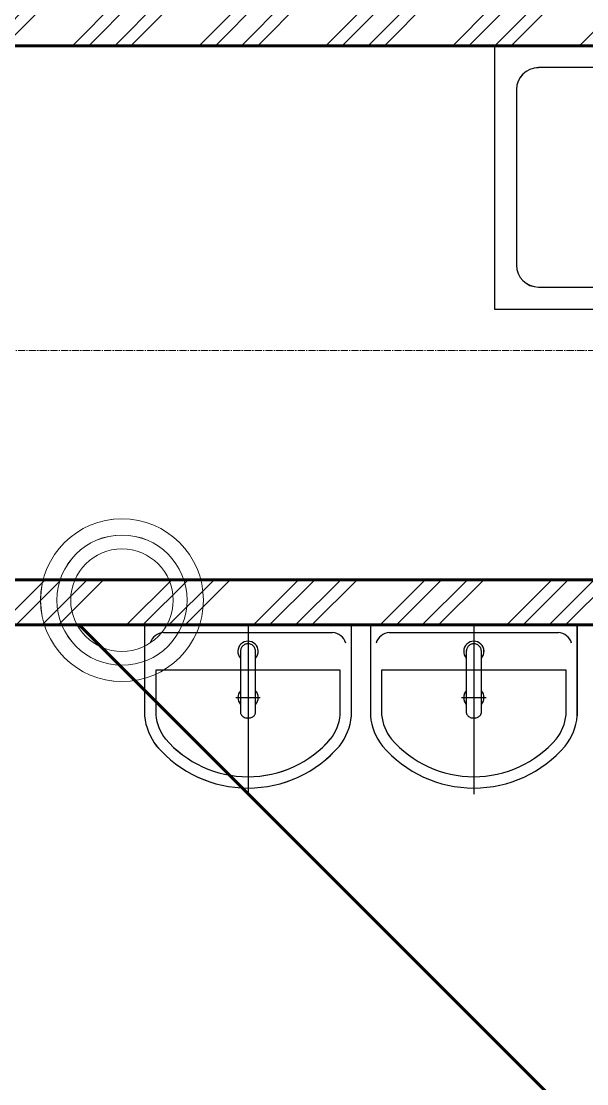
# Model space of a CAD drawing. Header units: millimetres. Extents: x 470010 to 1231400, y -134005 to 421770.
# Drawn here: x 687016 to 688519, y -40961 to -38136 of the extents above; entities that cross this region are included whole.
import ezdxf
from ezdxf.enums import TextEntityAlignment as Align

# ---------------------------------------------------------------- set-up
doc = ezdxf.new("R2010")
doc.units = ezdxf.units.MM
doc.linetypes.add('CENTER2', pattern=[28.575, 19.05, -3.175, 3.175, -3.175])
doc.layers.get('Defpoints').update_dxf_attribs({"color": 140})
for name, color, linetype, lineweight in [('0) шп потолок', 3, 'Continuous', 60), ('АР_Стены кирпич', 32, 'Continuous', 20), ('АР_Штриховка', 8, 'Continuous', 0)]:
    doc.layers.add(name, color=color, linetype=linetype, lineweight=lineweight)
doc.layers.add('АР_Делит', color=120, linetype='Continuous', lineweight=0, plot=False)
doc.layers.add('РД_Оси_100', color=7, linetype='Continuous', lineweight=0, true_color=0x525252)
doc.styles.add('style1', font='ARIALN.TTF')

# ---------------------------------------------------------------- blocks, each defined once
blk = doc.blocks.new('СОШ_2200_АР_ОСИ_М100_28.05.24')
at = {"layer": 'РД_Оси_100', "color": 251, "linetype": 'CENTER2', "true_color": 0x636466}
blk.add_line((29555, 54600), (-5954.958, 54600), dxfattribs=at)
blk = doc.blocks.new('A$C9108343f')
at = {"layer": 'АР_Штриховка', "linetype": 'Continuous', "lineweight": 0, "true_color": 0x000000}
h = blk.add_hatch(dxfattribs=at)
h.set_pattern_fill('ANSI32', color=18, scale=25, angle=360, style=0)
h.set_pattern_definition([(45, (-63444.08, -115658.25), (-168.3798, 168.3798), []), (45, (-63331.83, -115658.25), (-168.3798, 168.3798), [])])
h.paths.add_polyline_path([(27155, 62165), (27155, 62285), (25394.9, 62285), (25354.9, 62255), (25394.9, 62165)], flags=0)
h.paths.add_polyline_path([(25394.9, 62165), (25354.9, 62255), (25274.9, 62285), (24325, 62285), (24285, 62255), (24325, 62165)], flags=0)
h.paths.add_polyline_path([(24325, 62165), (24285, 62255), (24205, 62285), (23375, 62285), (23335, 62195), (23375, 62165)], flags=0)
h.paths.add_polyline_path([(23255, 62165), (23335, 62195), (23375, 62285), (22645, 62285), (22565, 62255), (22525, 62165)], flags=0)
h.paths.add_polyline_path([(22525, 62165), (22565, 62255), (22525, 62285), (21925, 62285), (21845, 62255), (21805, 62165)], flags=0)
h.paths.add_polyline_path([(21805, 62165), (21845, 62255), (21805, 62285), (19555, 62285), (19555, 62165)], flags=0)
h = blk.add_hatch(dxfattribs=at)
h.set_pattern_fill('ANSI32', color=18, scale=25, style=0)
h.set_pattern_definition([(45, (-63444.08, -115658.25), (-168.3798, 168.3798), []), (45, (-63331.83, -115658.25), (-168.3798, 168.3798), [])])
h.paths.add_polyline_path([(19555, 60745), (19555, 60625), (23375, 60625), (23335, 60715), (23255, 60745)], flags=0)
h.paths.add_polyline_path([(23375, 60745), (23335, 60715), (23375, 60625), (23577.2, 60625), (23577.2, 60745)], flags=0)
at = {"color": 18, "true_color": 0x000000}
for p, q in [((23255, 62165), (22555, 62165)), ((22555, 62165), (22555, 61465)), ((23255, 62165), (22555, 62165)), ((22555, 62165), (22555, 61465)), ((23138.3, 62106.7), (22671.6, 62106.7)), ((23138.3, 62106.7), (22671.6, 62106.7)), ((22613.3, 62048.3), (22613.3, 61581.7)), ((22613.3, 62048.3), (22613.3, 61581.7)), ((22671.6, 61523.3), (23138.3, 61523.3)), ((22671.6, 61523.3), (23138.3, 61523.3)), ((22555, 61465), (23255, 61465)), ((22555, 61465), (23255, 61465)), ((21625, 60625), (22175, 60625)), ((22175, 60625), (21625, 60625)), ((21625, 60625), (21625, 60383.2)), ((21625, 60625), (22175, 60625)), ((22175, 60625), (21625, 60625)), ((21625, 60625), (21625, 60383.2)), ((22175, 60383.2), (22175, 60625)), ((22175, 60383.2), (22175, 60625)), ((22225, 60625), (22775, 60625)), ((22775, 60625), (22225, 60625)), ((22225, 60625), (22225, 60383.2)), ((22225, 60625), (22775, 60625)), ((22775, 60625), (22225, 60625)), ((22225, 60625), (22225, 60383.2)), ((22775, 60383.2), (22775, 60625)), ((22775, 60383.2), (22775, 60625)), ((21675.3, 60605), (22124.6, 60605)), ((21675.3, 60605), (22124.6, 60605)), ((22275.3, 60605), (22724.6, 60605)), ((22275.3, 60605), (22724.6, 60605)), ((22145, 60505), (21655, 60505)), ((21655, 60505), (21655, 60384.8)), ((22145, 60505), (21655, 60505)), ((21655, 60505), (21655, 60384.8)), ((22145, 60384.8), (22145, 60505)), ((22145, 60384.8), (22145, 60505)), ((22745, 60505), (22255, 60505)), ((22255, 60505), (22255, 60384.8)), ((22745, 60505), (22255, 60505)), ((22255, 60505), (22255, 60384.8)), ((22745, 60384.8), (22745, 60505)), ((22745, 60384.8), (22745, 60505))]:
    blk.add_line(p, q, dxfattribs=at)
for centre, radius, start, end in [((22671.6, 62048.3), 58.3, 90, 180), ((22671.6, 62048.3), 58.3, 90, 180), ((22671.6, 61581.7), 58.3, 180, 270), ((22671.6, 61581.7), 58.3, 180, 270), ((21678.3, 60565.4), 39.7, 94.3521, 163.119), ((21678.3, 60565.4), 39.7, 94.3521, 163.119), ((22121.6, 60565.4), 39.7, 16.881, 85.6479), ((22121.6, 60565.4), 39.7, 16.881, 85.6479), ((22278.3, 60565.4), 39.7, 94.3521, 163.119), ((22278.3, 60565.4), 39.7, 94.3521, 163.119), ((22721.6, 60565.4), 39.7, 16.881, 85.6479), ((22721.6, 60565.4), 39.7, 16.881, 85.6479), ((21900, 60555), 27, 317.7946, 222.2054), ((21900, 60555), 27, 317.7946, 222.2054), ((22500, 60555), 27, 317.7946, 222.2054), ((22500, 60555), 27, 317.7946, 222.2054), ((21900, 60432), 27, 137.7946, 222.2054), ((21900, 60432), 27, 137.7946, 222.2054), ((21900, 60432), 27, 317.7946, 42.2054), ((21900, 60432), 27, 317.7946, 42.2054), ((22500, 60432), 27, 137.7946, 222.2054), ((22500, 60432), 27, 137.7946, 222.2054), ((22500, 60432), 27, 317.7946, 42.2054), ((22500, 60432), 27, 317.7946, 42.2054), ((21777.9, 60398.3), 153.6, 185.6219, 218.2668), ((21777.9, 60398.3), 153.6, 185.6219, 218.2668), ((21777.9, 60398.3), 123.6, 185.6219, 218.2668), ((21777.9, 60398.3), 123.6, 185.6219, 218.2668), ((22022.1, 60398.3), 123.6, 321.7332, 354.3781), ((22022.1, 60398.3), 123.6, 321.7332, 354.3781), ((22022.1, 60398.3), 153.6, 321.7332, 354.3781), ((22022.1, 60398.3), 153.6, 321.7332, 354.3781), ((22377.9, 60398.3), 153.6, 185.6219, 218.2668), ((22377.9, 60398.3), 153.6, 185.6219, 218.2668), ((22377.9, 60398.3), 123.6, 185.6219, 218.2668), ((22377.9, 60398.3), 123.6, 185.6219, 218.2668), ((22622.1, 60398.3), 123.6, 321.7332, 354.3781), ((22622.1, 60398.3), 123.6, 321.7332, 354.3781), ((22622.1, 60398.3), 153.6, 321.7332, 354.3781), ((22622.1, 60398.3), 153.6, 321.7332, 354.3781), ((21900, 60511.2), 289.7, 220.7241, 319.2759), ((21900, 60511.2), 289.7, 220.7241, 319.2759), ((22500, 60511.2), 289.7, 220.7241, 319.2759), ((22500, 60511.2), 289.7, 220.7241, 319.2759), ((21900, 60511.2), 319.7, 220.5997, 319.4003), ((21900, 60511.2), 319.7, 220.5997, 319.4003), ((22500, 60511.2), 319.7, 220.5997, 319.4003), ((22500, 60511.2), 319.7, 220.5997, 319.4003)]:
    blk.add_arc(centre, radius, start, end, dxfattribs=at)
for points in [[(21920, 60392.7), (21920, 60391.9), (21919.9, 60391.1), (21919.5, 60389.4), (21919.2, 60388.6), (21918.5, 60387), (21918.1, 60386.2), (21916.7, 60384.3), (21915.7, 60383.3), (21913.4, 60381.4), (21912.1, 60380.6), (21909.4, 60379.4), (21908, 60378.9), (21905.1, 60378.1), (21903.7, 60377.9), (21901.5, 60377.7), (21900.8, 60377.7), (21899.4, 60377.7), (21898.6, 60377.7), (21897.2, 60377.8), (21896.5, 60377.9), (21894, 60378.3), (21892.3, 60378.7), (21888.9, 60380), (21887.3, 60380.9), (21884.7, 60382.8), (21883.6, 60383.8), (21881.9, 60386.1), (21881.2, 60387.3), (21880.3, 60389.6), (21880.1, 60390.6), (21880, 60391.8), (21880, 60392), (21880, 60392.2), (21880, 60392.3), (21880, 60392.4), (21880, 60392.5), (21880, 60392.7), (21880, 60392.7), (21880, 60392.7), (21880, 60392.7), (21880, 60392.8), (21880, 60392.8), (21880, 60392.8), (21880, 60392.9), (21880, 60393), (21880, 60393.1), (21880, 60393.4), (21880, 60393.5), (21880, 60394.1), (21880, 60394.4), (21880, 60395.5), (21880, 60396.2), (21880, 60398.3), (21880, 60399.8), (21880, 60404.2), (21880, 60407.1), (21880, 60416.3), (21880, 60422.6), (21880, 60442.3), (21880, 60456.5), (21880, 60474.8), (21880, 60478), (21880, 60487.7), (21880, 60494.3), (21880, 60514.8), (21880, 60529.2), (21880, 60547.2), (21880, 60550.3), (21880, 60553.5), (21880, 60553.7), (21880, 60554.1), (21880, 60554.2), (21880, 60554.5), (21880, 60554.6), (21880, 60554.7), (21880, 60554.8), (21880, 60554.9), (21880, 60554.9), (21880, 60555), (21880, 60555), (21880, 60555), (21880, 60555), (21880, 60555), (21880, 60555), (21880, 60555.1), (21880, 60555.1), (21880, 60555.1), (21880, 60555.2), (21880, 60555.3), (21880, 60555.3), (21880, 60555.5), (21880, 60555.7), (21880, 60556.1), (21880, 60556.4), (21880.1, 60557.2), (21880.1, 60557.8), (21880.4, 60559.5), (21880.7, 60560.7), (21881.6, 60562.9), (21882.1, 60564.1), (21883.4, 60566.2), (21884.1, 60567.3), (21885.8, 60569.2), (21886.8, 60570.1), (21888.8, 60571.6), (21889.9, 60572.3), (21892.1, 60573.4), (21893.2, 60573.9), (21895.5, 60574.5), (21896.7, 60574.8), (21898.4, 60574.9), (21899, 60575), (21900, 60575), (21900.4, 60575), (21901.1, 60575), (21901.5, 60574.9), (21902.6, 60574.8), (21903.4, 60574.7), (21905.7, 60574.2), (21907.1, 60573.7), (21910, 60572.4), (21911.4, 60571.5), (21913.9, 60569.4), (21915, 60568.2), (21917, 60565.6), (21917.8, 60564.2), (21919, 60561.3), (21919.4, 60559.8), (21919.7, 60558.1), (21919.7, 60557.9), (21919.8, 60557.2), (21919.9, 60556.7), (21919.9, 60556.1), (21919.9, 60556), (21919.9, 60555.7), (21920, 60555.5), (21920, 60555.2), (21920, 60555.1), (21920, 60555), (21920, 60555), (21920, 60555), (21920, 60555), (21920, 60554.9), (21920, 60554.9), (21920, 60554.9), (21920, 60554.8), (21920, 60554.7), (21920, 60554.6), (21920, 60554.3), (21920, 60554.2), (21920, 60553.7), (21920, 60553.3), (21920, 60552.3), (21920, 60551.6), (21920, 60549.6), (21920, 60548.3), (21920, 60544.3), (21920, 60541.6), (21920, 60533.7), (21920, 60528.6), (21920, 60513.3), (21920, 60503.5), (21920, 60475.1), (21920, 60457.5), (21920, 60423.4), (21920, 60407.2), (21920, 60392.7)], [(21920, 60392.7), (21920, 60391.9), (21919.9, 60391.1), (21919.5, 60389.4), (21919.2, 60388.6), (21918.5, 60387), (21918.1, 60386.2), (21916.7, 60384.3), (21915.7, 60383.3), (21913.4, 60381.4), (21912.1, 60380.6), (21909.4, 60379.4), (21908, 60378.9), (21905.1, 60378.1), (21903.7, 60377.9), (21901.5, 60377.7), (21900.8, 60377.7), (21899.4, 60377.7), (21898.6, 60377.7), (21897.2, 60377.8), (21896.5, 60377.9), (21894, 60378.3), (21892.3, 60378.7), (21888.9, 60380), (21887.3, 60380.9), (21884.7, 60382.8), (21883.6, 60383.8), (21881.9, 60386.1), (21881.2, 60387.3), (21880.3, 60389.6), (21880.1, 60390.6), (21880, 60391.8), (21880, 60392), (21880, 60392.2), (21880, 60392.3), (21880, 60392.4), (21880, 60392.5), (21880, 60392.7), (21880, 60392.7), (21880, 60392.7), (21880, 60392.7), (21880, 60392.8), (21880, 60392.8), (21880, 60392.8), (21880, 60392.9), (21880, 60393), (21880, 60393.1), (21880, 60393.4), (21880, 60393.5), (21880, 60394.1), (21880, 60394.4), (21880, 60395.5), (21880, 60396.2), (21880, 60398.3), (21880, 60399.8), (21880, 60404.2), (21880, 60407.1), (21880, 60416.3), (21880, 60422.6), (21880, 60442.3), (21880, 60456.5), (21880, 60474.8), (21880, 60478), (21880, 60487.7), (21880, 60494.3), (21880, 60514.8), (21880, 60529.2), (21880, 60547.2), (21880, 60550.3), (21880, 60553.5), (21880, 60553.7), (21880, 60554.1), (21880, 60554.2), (21880, 60554.5), (21880, 60554.6), (21880, 60554.7), (21880, 60554.8), (21880, 60554.9), (21880, 60554.9), (21880, 60555), (21880, 60555), (21880, 60555), (21880, 60555), (21880, 60555), (21880, 60555), (21880, 60555.1), (21880, 60555.1), (21880, 60555.1), (21880, 60555.2), (21880, 60555.3), (21880, 60555.3), (21880, 60555.5), (21880, 60555.7), (21880, 60556.1), (21880, 60556.4), (21880.1, 60557.2), (21880.1, 60557.8), (21880.4, 60559.5), (21880.7, 60560.7), (21881.6, 60562.9), (21882.1, 60564.1), (21883.4, 60566.2), (21884.1, 60567.3), (21885.8, 60569.2), (21886.8, 60570.1), (21888.8, 60571.6), (21889.9, 60572.3), (21892.1, 60573.4), (21893.2, 60573.9), (21895.5, 60574.5), (21896.7, 60574.8), (21898.4, 60574.9), (21899, 60575), (21900, 60575), (21900.4, 60575), (21901.1, 60575), (21901.5, 60574.9), (21902.6, 60574.8), (21903.4, 60574.7), (21905.7, 60574.2), (21907.1, 60573.7), (21910, 60572.4), (21911.4, 60571.5), (21913.9, 60569.4), (21915, 60568.2), (21917, 60565.6), (21917.8, 60564.2), (21919, 60561.3), (21919.4, 60559.8), (21919.7, 60558.1), (21919.7, 60557.9), (21919.8, 60557.2), (21919.9, 60556.7), (21919.9, 60556.1), (21919.9, 60556), (21919.9, 60555.7), (21920, 60555.5), (21920, 60555.2), (21920, 60555.1), (21920, 60555), (21920, 60555), (21920, 60555), (21920, 60555), (21920, 60554.9), (21920, 60554.9), (21920, 60554.9), (21920, 60554.8), (21920, 60554.7), (21920, 60554.6), (21920, 60554.3), (21920, 60554.2), (21920, 60553.7), (21920, 60553.3), (21920, 60552.3), (21920, 60551.6), (21920, 60549.6), (21920, 60548.3), (21920, 60544.3), (21920, 60541.6), (21920, 60533.7), (21920, 60528.6), (21920, 60513.3), (21920, 60503.5), (21920, 60475.1), (21920, 60457.5), (21920, 60423.4), (21920, 60407.2), (21920, 60392.7)], [(22520, 60392.7), (22520, 60391.9), (22519.9, 60391.1), (22519.5, 60389.4), (22519.2, 60388.6), (22518.5, 60387), (22518.1, 60386.2), (22516.7, 60384.3), (22515.7, 60383.3), (22513.4, 60381.4), (22512.1, 60380.6), (22509.4, 60379.4), (22508, 60378.9), (22505.1, 60378.1), (22503.7, 60377.9), (22501.5, 60377.7), (22500.8, 60377.7), (22499.4, 60377.7), (22498.6, 60377.7), (22497.2, 60377.8), (22496.5, 60377.9), (22494, 60378.3), (22492.3, 60378.7), (22488.9, 60380.1), (22487.3, 60380.9), (22484.7, 60382.8), (22483.6, 60383.8), (22481.9, 60386.1), (22481.2, 60387.3), (22480.3, 60389.6), (22480.1, 60390.6), (22480, 60391.8), (22480, 60392), (22480, 60392.2), (22480, 60392.3), (22480, 60392.4), (22480, 60392.5), (22480, 60392.7), (22480, 60392.7), (22480, 60392.7), (22480, 60392.7), (22480, 60392.8), (22480, 60392.8), (22480, 60392.8), (22480, 60392.9), (22480, 60393), (22480, 60393.1), (22480, 60393.4), (22480, 60393.5), (22480, 60394.1), (22480, 60394.4), (22480, 60395.5), (22480, 60396.2), (22480, 60398.3), (22480, 60399.8), (22480, 60404.2), (22480, 60407.1), (22480, 60416.3), (22480, 60422.6), (22480, 60442.3), (22480, 60456.5), (22480, 60474.8), (22480, 60478), (22480, 60487.7), (22480, 60494.4), (22480, 60514.8), (22480, 60529.2), (22480, 60547.2), (22480, 60550.3), (22480, 60553.5), (22480, 60553.8), (22480, 60554.1), (22480, 60554.2), (22480, 60554.5), (22480, 60554.6), (22480, 60554.7), (22480, 60554.8), (22480, 60554.9), (22480, 60554.9), (22480, 60555), (22480, 60555), (22480, 60555), (22480, 60555), (22480, 60555), (22480, 60555), (22480, 60555.1), (22480, 60555.1), (22480, 60555.1), (22480, 60555.2), (22480, 60555.3), (22480, 60555.3), (22480, 60555.5), (22480, 60555.7), (22480, 60556.1), (22480, 60556.4), (22480.1, 60557.2), (22480.1, 60557.8), (22480.4, 60559.5), (22480.7, 60560.7), (22481.6, 60563), (22482.1, 60564.1), (22483.4, 60566.2), (22484.1, 60567.3), (22485.8, 60569.2), (22486.8, 60570.1), (22488.8, 60571.6), (22489.9, 60572.3), (22492.1, 60573.4), (22493.2, 60573.9), (22495.5, 60574.5), (22496.7, 60574.8), (22498.4, 60575), (22499, 60575), (22500, 60575), (22500.4, 60575), (22501.1, 60575), (22501.5, 60574.9), (22502.6, 60574.8), (22503.4, 60574.7), (22505.7, 60574.2), (22507.1, 60573.7), (22510, 60572.4), (22511.4, 60571.5), (22513.9, 60569.4), (22515, 60568.2), (22517, 60565.6), (22517.8, 60564.2), (22519, 60561.3), (22519.4, 60559.8), (22519.7, 60558.1), (22519.7, 60557.9), (22519.8, 60557.2), (22519.9, 60556.7), (22519.9, 60556.1), (22519.9, 60556), (22519.9, 60555.7), (22520, 60555.5), (22520, 60555.2), (22520, 60555.1), (22520, 60555), (22520, 60555), (22520, 60555), (22520, 60555), (22520, 60554.9), (22520, 60554.9), (22520, 60554.9), (22520, 60554.8), (22520, 60554.7), (22520, 60554.6), (22520, 60554.3), (22520, 60554.2), (22520, 60553.7), (22520, 60553.3), (22520, 60552.3), (22520, 60551.6), (22520, 60549.6), (22520, 60548.3), (22520, 60544.3), (22520, 60541.6), (22520, 60533.7), (22520, 60528.6), (22520, 60513.3), (22520, 60503.5), (22520, 60475.1), (22520, 60457.5), (22520, 60423.4), (22520, 60407.2), (22520, 60392.7)], [(22520, 60392.7), (22520, 60391.9), (22519.9, 60391.1), (22519.5, 60389.4), (22519.2, 60388.6), (22518.5, 60387), (22518.1, 60386.2), (22516.7, 60384.3), (22515.7, 60383.3), (22513.4, 60381.4), (22512.1, 60380.6), (22509.4, 60379.4), (22508, 60378.9), (22505.1, 60378.1), (22503.7, 60377.9), (22501.5, 60377.7), (22500.8, 60377.7), (22499.4, 60377.7), (22498.6, 60377.7), (22497.2, 60377.8), (22496.5, 60377.9), (22494, 60378.3), (22492.3, 60378.7), (22488.9, 60380.1), (22487.3, 60380.9), (22484.7, 60382.8), (22483.6, 60383.8), (22481.9, 60386.1), (22481.2, 60387.3), (22480.3, 60389.6), (22480.1, 60390.6), (22480, 60391.8), (22480, 60392), (22480, 60392.2), (22480, 60392.3), (22480, 60392.4), (22480, 60392.5), (22480, 60392.7), (22480, 60392.7), (22480, 60392.7), (22480, 60392.7), (22480, 60392.8), (22480, 60392.8), (22480, 60392.8), (22480, 60392.9), (22480, 60393), (22480, 60393.1), (22480, 60393.4), (22480, 60393.5), (22480, 60394.1), (22480, 60394.4), (22480, 60395.5), (22480, 60396.2), (22480, 60398.3), (22480, 60399.8), (22480, 60404.2), (22480, 60407.1), (22480, 60416.3), (22480, 60422.6), (22480, 60442.3), (22480, 60456.5), (22480, 60474.8), (22480, 60478), (22480, 60487.7), (22480, 60494.4), (22480, 60514.8), (22480, 60529.2), (22480, 60547.2), (22480, 60550.3), (22480, 60553.5), (22480, 60553.8), (22480, 60554.1), (22480, 60554.2), (22480, 60554.5), (22480, 60554.6), (22480, 60554.7), (22480, 60554.8), (22480, 60554.9), (22480, 60554.9), (22480, 60555), (22480, 60555), (22480, 60555), (22480, 60555), (22480, 60555), (22480, 60555), (22480, 60555.1), (22480, 60555.1), (22480, 60555.1), (22480, 60555.2), (22480, 60555.3), (22480, 60555.3), (22480, 60555.5), (22480, 60555.7), (22480, 60556.1), (22480, 60556.4), (22480.1, 60557.2), (22480.1, 60557.8), (22480.4, 60559.5), (22480.7, 60560.7), (22481.6, 60563), (22482.1, 60564.1), (22483.4, 60566.2), (22484.1, 60567.3), (22485.8, 60569.2), (22486.8, 60570.1), (22488.8, 60571.6), (22489.9, 60572.3), (22492.1, 60573.4), (22493.2, 60573.9), (22495.5, 60574.5), (22496.7, 60574.8), (22498.4, 60575), (22499, 60575), (22500, 60575), (22500.4, 60575), (22501.1, 60575), (22501.5, 60574.9), (22502.6, 60574.8), (22503.4, 60574.7), (22505.7, 60574.2), (22507.1, 60573.7), (22510, 60572.4), (22511.4, 60571.5), (22513.9, 60569.4), (22515, 60568.2), (22517, 60565.6), (22517.8, 60564.2), (22519, 60561.3), (22519.4, 60559.8), (22519.7, 60558.1), (22519.7, 60557.9), (22519.8, 60557.2), (22519.9, 60556.7), (22519.9, 60556.1), (22519.9, 60556), (22519.9, 60555.7), (22520, 60555.5), (22520, 60555.2), (22520, 60555.1), (22520, 60555), (22520, 60555), (22520, 60555), (22520, 60555), (22520, 60554.9), (22520, 60554.9), (22520, 60554.9), (22520, 60554.8), (22520, 60554.7), (22520, 60554.6), (22520, 60554.3), (22520, 60554.2), (22520, 60553.7), (22520, 60553.3), (22520, 60552.3), (22520, 60551.6), (22520, 60549.6), (22520, 60548.3), (22520, 60544.3), (22520, 60541.6), (22520, 60533.7), (22520, 60528.6), (22520, 60513.3), (22520, 60503.5), (22520, 60475.1), (22520, 60457.5), (22520, 60423.4), (22520, 60407.2), (22520, 60392.7)]]:
    blk.add_open_spline(points, degree=3, knots=[0, 0, 0, 0, 0.153365, 0.153365, 0.30673, 0.30673, 0.460095, 0.460095, 0.703256, 0.703256, 0.946417, 0.946417, 1.189578, 1.189578, 1.432739, 1.432739, 1.565545, 1.565545, 1.691125, 1.691125, 1.816705, 1.816705, 2.111192, 2.111192, 2.405679, 2.405679, 2.645118, 2.645118, 2.884557, 2.884557, 3.077844, 3.077844, 3.107789, 3.107789, 3.118001, 3.118001, 3.138423, 3.138423, 3.141442, 3.141442, 3.141976, 3.141976, 3.142511, 3.142511, 3.143579, 3.143579, 3.145716, 3.145716, 3.14999, 3.14999, 3.158538, 3.158538, 3.175635, 3.175635, 3.209827, 3.209827, 3.278213, 3.278213, 3.414983, 3.414983, 3.688524, 3.688524, 3.745517, 3.745517, 3.859502, 3.859502, 4.087472, 4.087472, 4.133346, 4.133346, 4.136438, 4.136438, 4.138418, 4.138418, 4.140015, 4.140015, 4.140937, 4.140937, 4.141313, 4.141313, 4.141684, 4.141684, 4.142394, 4.142394, 4.143815, 4.143815, 4.146658, 4.146658, 4.152342, 4.152342, 4.163711, 4.163711, 4.186448, 4.186448, 4.231923, 4.231923, 4.322872, 4.322872, 4.504772, 4.504772, 4.686671, 4.686671, 4.86857, 4.86857, 5.05047, 5.05047, 5.232369, 5.232369, 5.414268, 5.414268, 5.596168, 5.596168, 5.695139, 5.695139, 5.756437, 5.756437, 5.817734, 5.817734, 5.940329, 5.940329, 6.172478, 6.172478, 6.404627, 6.404627, 6.636776, 6.636776, 6.868925, 6.868925, 7.101074, 7.101074, 7.139346, 7.139346, 7.215891, 7.215891, 7.233819, 7.233819, 7.269676, 7.269676, 7.283061, 7.283061, 7.283218, 7.283218, 7.283375, 7.283375, 7.28369, 7.28369, 7.28432, 7.28432, 7.285579, 7.285579, 7.288098, 7.288098, 7.293136, 7.293136, 7.303211, 7.303211, 7.323361, 7.323361, 7.363661, 7.363661, 7.444261, 7.444261, 7.605462, 7.605462, 7.927863, 7.927863, 8.283185, 8.283185, 8.283185, 8.283185], dxfattribs=at)
at = {"layer": '0) шп потолок'}
for points in [[(19565, 62165), (23255, 62165), (23255, 60745), (19565, 60745)], [(19555, 60625), (23580.2, 60625), (23580.2, 59035.8), (19555, 59035.8)]]:
    blk.add_lwpolyline(points, close=True, dxfattribs=at)
at = {"layer": 'Defpoints', "color": 18, "true_color": 0x000000}
for p, q in [((21900, 60625), (21900, 60175)), ((21900, 60625), (21900, 60175)), ((22500, 60625), (22500, 60175)), ((22500, 60625), (22500, 60175)), ((21867.6, 60432), (21932.4, 60432)), ((21867.6, 60432), (21932.4, 60432)), ((22467.6, 60432), (22532.4, 60432)), ((22467.6, 60432), (22532.4, 60432))]:
    blk.add_line(p, q, dxfattribs=at)
at = {"layer": 'АР_Делит', "color": 18, "true_color": 0x000000}
for radius in [216.3, 173, 136.2]:
    blk.add_circle((21565.1, 60691), radius, dxfattribs=at)
at = {"layer": 'АР_Стены кирпич', "color": 18, "linetype": 'Continuous', "lineweight": 20, "true_color": 0x000000}
for p, q in [((19555, 62165), (21805, 62165)), ((21805, 62165), (22525, 62165)), ((22525, 62165), (23255, 62165)), ((23255, 60745), (19555, 60745)), ((19555, 60625), (23375, 60625))]:
    blk.add_line(p, q, dxfattribs=at)
at = {"layer": 'РД_Оси_100'}
blk.add_blockref('СОШ_2200_АР_ОСИ_М100_28.05.24', (7155, 6755), dxfattribs=at)
at = {"layer": 'Defpoints', "color": 18, "true_color": 0x000000, "style": 'style1'}
for p in [(143949.3, 316089.1), (143975, 281639.5), (143890.4, 273244.7), (143840, 264276.8), (143967.8, 254892.4), (12252, 104178.1), (12382.6, 96023.1)]:
    blk.add_attdef('АР-ПОМЕЩЕНИЕ:НАИМЕНОВАНИЕ', text='', height=100, dxfattribs=at).set_placement(p, align=Align.MIDDLE)
at = {"layer": 'Defpoints', "color": 18, "true_color": 0x000000, "style": 'style1', "flags": 8}
for p in [(143951.3, 279099.1), (143848.3, 269251.1), (143875.3, 260094.2), (144049.7, 250824.7), (163419.3, 238153.4), (155897.5, 237966), (183037.2, 237966), (143342.9, 237876.2)]:
    blk.add_attdef('АР-ПОМЕЩЕНИЕ:НАИМЕНОВАНИЕ', text='', height=100, dxfattribs=at).set_placement(p, align=Align.MIDDLE)

msp = doc.modelspace()

# ---------------------------------------------------------------- hatches: boundary and pattern name
at = {"layer": '0) шп потолок', "true_color": 0xf26722}
h = msp.add_hatch(dxfattribs=at)
h.set_pattern_fill('ANSI31', color=30, scale=333, angle=90)
h.paths.add_polyline_path([(689298.824, -40127.242), (689298.824, -39741.242), (685283.57, -39741.242), (685283.57, -40951.242), (685283.57, -40961.242), (685283.57, -41311.242), (689298.824, -41311.242)])
h.paths.add_polyline_path([(692853.57, -40961.242), (692873.57, -40961.242), (692873.57, -39521.242), (692853.57, -39521.242), (692853.57, -39501.242), (692873.57, -39501.242), (692873.57, -38201.242), (689373.57, -38201.242), (689373.57, -39521.242), (689368.348, -41311.242), (692853.57, -41311.242)])
at = {"layer": 'АР_Штриховка', "linetype": 'Continuous', "lineweight": 0, "true_color": 0x000000}
h = msp.add_hatch(dxfattribs=at)
h.set_pattern_fill('ANSI32', color=18, scale=25, angle=360, style=0)
h.set_pattern_definition([(45, (602274.53, -216024.5), (-168.3798, 168.3798), []), (45, (602386.78, -216024.5), (-168.3798, 168.3798), [])])
h.paths.add_polyline_path([(692873.57, -38201.242), (692873.57, -38081.242), (691113.51, -38081.242), (691073.51, -38111.242), (691113.51, -38201.242)], flags=0)
h.paths.add_polyline_path([(691113.51, -38201.242), (691073.51, -38111.242), (690993.51, -38081.242), (690043.57, -38081.242), (690003.57, -38111.242), (690043.57, -38201.242)], flags=0)
h.paths.add_polyline_path([(690043.57, -38201.242), (690003.57, -38111.242), (689923.57, -38081.242), (689093.57, -38081.242), (689053.57, -38171.242), (689093.57, -38201.242)], flags=0)
h.paths.add_polyline_path([(688973.57, -38201.242), (689053.57, -38171.242), (689093.57, -38081.242), (688363.57, -38081.242), (688283.57, -38111.242), (688243.57, -38201.242)], flags=0)
h.paths.add_polyline_path([(688243.57, -38201.242), (688283.57, -38111.242), (688243.57, -38081.242), (687643.57, -38081.242), (687563.57, -38111.242), (687523.57, -38201.242)], flags=0)
h.paths.add_polyline_path([(687523.57, -38201.242), (687563.57, -38111.242), (687523.57, -38081.242), (685273.57, -38081.242), (685273.57, -38201.242)], flags=0)
h = msp.add_hatch(dxfattribs=at)
h.set_pattern_fill('ANSI32', color=18, scale=25, style=0)
h.set_pattern_definition([(45, (602274.53, -216024.5), (-168.3798, 168.3798), []), (45, (602386.78, -216024.5), (-168.3798, 168.3798), [])])
h.paths.add_polyline_path([(685273.57, -39621.242), (685273.57, -39741.242), (689093.57, -39741.242), (689053.57, -39651.242), (688973.57, -39621.242)], flags=0)
h.paths.add_polyline_path([(689093.57, -39621.242), (689053.57, -39651.242), (689093.57, -39741.242), (689295.817, -39741.242), (689295.817, -39621.242)], flags=0)

# ---------------------------------------------------------------- linework, layer by layer
at = {"color": 18, "true_color": 0x000000}
for p, q in [((688973.569, -38201.243), (688273.569, -38201.243)), ((688273.569, -38201.243), (688273.569, -38901.243)), ((688973.569, -38201.243), (688273.569, -38201.243)), ((688273.569, -38201.243), (688273.569, -38901.243)), ((688856.903, -38259.576), (688390.236, -38259.576)), ((688856.903, -38259.576), (688390.236, -38259.576)), ((688331.903, -38317.91), (688331.903, -38784.576)), ((688331.903, -38317.91), (688331.903, -38784.576)), ((688390.236, -38842.91), (688856.903, -38842.91)), ((688390.236, -38842.91), (688856.903, -38842.91)), ((688273.569, -38901.243), (688973.569, -38901.243)), ((688273.569, -38901.243), (688973.569, -38901.243)), ((687343.569, -39741.247), (687893.569, -39741.247)), ((687893.569, -39741.247), (687343.569, -39741.247)), ((687343.569, -39741.247), (687343.569, -39983)), ((687343.569, -39741.247), (687893.569, -39741.247)), ((687893.569, -39741.247), (687343.569, -39741.247)), ((687343.569, -39741.247), (687343.569, -39983)), ((687893.569, -39983), (687893.569, -39741.247)), ((687893.569, -39983), (687893.569, -39741.247)), ((687943.569, -39741.243), (688493.569, -39741.243)), ((688493.569, -39741.243), (687943.569, -39741.243)), ((687943.569, -39741.243), (687943.569, -39982.996)), ((687943.569, -39741.243), (688493.569, -39741.243)), ((688493.569, -39741.243), (687943.569, -39741.243)), ((687943.569, -39741.243), (687943.569, -39982.996)), ((688493.569, -39982.996), (688493.569, -39741.243)), ((688493.569, -39982.996), (688493.569, -39741.243)), ((687393.896, -39761.247), (687843.243, -39761.247)), ((687393.896, -39761.247), (687843.243, -39761.247)), ((687993.896, -39761.243), (688443.243, -39761.243)), ((687993.896, -39761.243), (688443.243, -39761.243)), ((687863.569, -39861.247), (687373.569, -39861.247)), ((687373.569, -39861.247), (687373.569, -39981.447)), ((687863.569, -39861.247), (687373.569, -39861.247)), ((687373.569, -39861.247), (687373.569, -39981.447)), ((687863.569, -39981.447), (687863.569, -39861.247)), ((687863.569, -39981.447), (687863.569, -39861.247)), ((688463.569, -39861.243), (687973.569, -39861.243)), ((687973.569, -39861.243), (687973.569, -39981.442)), ((688463.569, -39861.243), (687973.569, -39861.243)), ((687973.569, -39861.243), (687973.569, -39981.442)), ((688463.569, -39981.442), (688463.569, -39861.243)), ((688463.569, -39981.442), (688463.569, -39861.243))]:
    msp.add_line(p, q, dxfattribs=at)
for centre, radius, start, end in [((688390.236, -38317.91), 58.333, 90, 180), ((688390.236, -38317.91), 58.333, 90, 180), ((688390.236, -38784.576), 58.333, 180, 270), ((688390.236, -38784.576), 58.333, 180, 270), ((687396.908, -39800.83), 39.697, 94.352116, 163.118961), ((687396.908, -39800.83), 39.697, 94.352116, 163.118961), ((687840.231, -39800.83), 39.697, 16.881039, 85.647884), ((687840.231, -39800.83), 39.697, 16.881039, 85.647884), ((687996.908, -39800.825), 39.697, 94.352116, 163.118961), ((687996.908, -39800.825), 39.697, 94.352116, 163.118961), ((688440.231, -39800.825), 39.697, 16.881039, 85.647884), ((688440.231, -39800.825), 39.697, 16.881039, 85.647884), ((687618.569, -39811.247), 27, 317.794554, 222.205446), ((687618.569, -39811.247), 27, 317.794554, 222.205446), ((688218.569, -39811.243), 27, 317.794554, 222.205446), ((688218.569, -39811.243), 27, 317.794554, 222.205446), ((687618.569, -39934.247), 27, 137.794554, 222.205446), ((687618.569, -39934.247), 27, 137.794554, 222.205446), ((687618.569, -39934.247), 27, 317.794554, 42.205446), ((687618.569, -39934.247), 27, 317.794554, 42.205446), ((688218.569, -39934.243), 27, 137.794554, 222.205446), ((688218.569, -39934.243), 27, 137.794554, 222.205446), ((688218.569, -39934.243), 27, 317.794554, 42.205446), ((688218.569, -39934.243), 27, 317.794554, 42.205446), ((687496.464, -39967.949), 153.634, 185.621869, 218.266847), ((687496.464, -39967.949), 153.634, 185.621869, 218.266847), ((687496.464, -39967.949), 123.634, 185.621869, 218.266847), ((687496.464, -39967.949), 123.634, 185.621869, 218.266847), ((687740.674, -39967.949), 123.634, 321.733153, 354.378131), ((687740.674, -39967.949), 123.634, 321.733153, 354.378131), ((687740.674, -39967.949), 153.634, 321.733153, 354.378131), ((687740.674, -39967.949), 153.634, 321.733153, 354.378131), ((688096.464, -39967.945), 153.634, 185.621869, 218.266847), ((688096.464, -39967.945), 153.634, 185.621869, 218.266847), ((688096.464, -39967.945), 123.634, 185.621869, 218.266847), ((688096.464, -39967.945), 123.634, 185.621869, 218.266847), ((688340.674, -39967.945), 123.634, 321.733153, 354.378131), ((688340.674, -39967.945), 123.634, 321.733153, 354.378131), ((688340.674, -39967.945), 153.634, 321.733153, 354.378131), ((688340.674, -39967.945), 153.634, 321.733153, 354.378131), ((687618.569, -39855.057), 289.685, 220.724125, 319.275875), ((687618.569, -39855.057), 289.685, 220.724125, 319.275875), ((688218.569, -39855.053), 289.685, 220.724125, 319.275875), ((688218.569, -39855.053), 289.685, 220.724125, 319.275875), ((687618.569, -39855.057), 319.685, 220.599722, 319.400278), ((687618.569, -39855.057), 319.685, 220.599722, 319.400278), ((688218.569, -39855.053), 319.685, 220.599722, 319.400278), ((688218.569, -39855.053), 319.685, 220.599722, 319.400278)]:
    msp.add_arc(centre, radius, start, end, dxfattribs=at)
for points in [[(687638.569, -39973.554), (687638.569, -39974.359), (687638.485, -39975.188), (687638.13, -39976.843), (687637.86, -39977.669), (687637.141, -39979.269), (687636.694, -39980.043), (687635.338, -39981.936), (687634.315, -39982.988), (687632.007, -39984.819), (687630.723, -39985.599), (687628.016, -39986.876), (687626.594, -39987.374), (687623.734, -39988.103), (687622.296, -39988.335), (687620.138, -39988.519), (687619.388, -39988.551), (687617.964, -39988.556), (687617.26, -39988.532), (687615.825, -39988.425), (687615.095, -39988.343), (687612.637, -39987.957), (687610.881, -39987.506), (687607.506, -39986.192), (687605.888, -39985.33), (687603.28, -39983.399), (687602.229, -39982.4), (687600.481, -39980.178), (687599.787, -39978.955), (687598.937, -39976.658), (687598.704, -39975.603), (687598.599, -39974.408), (687598.589, -39974.248), (687598.579, -39974.035), (687598.577, -39973.981), (687598.572, -39973.819), (687598.57, -39973.711), (687598.569, -39973.588), (687598.569, -39973.572), (687598.569, -39973.553), (687598.569, -39973.528), (687598.569, -39973.485), (687598.569, -39973.463), (687598.569, -39973.397), (687598.569, -39973.354), (687598.569, -39973.222), (687598.569, -39973.135), (687598.569, -39972.872), (687598.569, -39972.697), (687598.569, -39972.17), (687598.569, -39971.818), (687598.569, -39970.758), (687598.569, -39970.048), (687598.569, -39967.905), (687598.569, -39966.462), (687598.569, -39962.084), (687598.569, -39959.104), (687598.569, -39949.977), (687598.569, -39943.645), (687598.569, -39923.907), (687598.569, -39909.758), (687598.569, -39891.465), (687598.569, -39888.268), (687598.569, -39878.547), (687598.569, -39871.895), (687598.569, -39851.423), (687598.569, -39837.087), (687598.569, -39819.04), (687598.569, -39815.989), (687598.569, -39812.703), (687598.569, -39812.495), (687598.569, -39812.155), (687598.569, -39812.021), (687598.569, -39811.781), (687598.569, -39811.674), (687598.569, -39811.504), (687598.569, -39811.442), (687598.569, -39811.354), (687598.569, -39811.329), (687598.569, -39811.279), (687598.569, -39811.248), (687598.569, -39811.241), (687598.569, -39811.237), (687598.569, -39811.224), (687598.569, -39811.216), (687598.569, -39811.19), (687598.569, -39811.173), (687598.57, -39811.122), (687598.57, -39811.088), (687598.571, -39810.985), (687598.572, -39810.916), (687598.576, -39810.71), (687598.58, -39810.572), (687598.597, -39810.156), (687598.614, -39809.877), (687598.684, -39809.034), (687598.755, -39808.465), (687599.047, -39806.748), (687599.348, -39805.588), (687600.177, -39803.296), (687600.706, -39802.165), (687601.986, -39799.997), (687602.737, -39798.96), (687604.43, -39797.045), (687605.371, -39796.167), (687607.391, -39794.614), (687608.469, -39793.94), (687610.696, -39792.82), (687611.845, -39792.373), (687614.15, -39791.705), (687615.305, -39791.483), (687617.052, -39791.295), (687617.66, -39791.259), (687618.628, -39791.244), (687618.995, -39791.248), (687619.742, -39791.278), (687620.12, -39791.304), (687621.26, -39791.415), (687622.032, -39791.533), (687624.276, -39792.02), (687625.758, -39792.517), (687628.62, -39793.884), (687629.998, -39794.754), (687632.516, -39796.82), (687633.654, -39798.015), (687635.591, -39800.622), (687636.389, -39802.032), (687637.61, -39804.93), (687638.033, -39806.416), (687638.324, -39808.118), (687638.361, -39808.358), (687638.457, -39809.076), (687638.503, -39809.552), (687638.538, -39810.131), (687638.544, -39810.241), (687638.559, -39810.57), (687638.565, -39810.787), (687638.569, -39811.084), (687638.569, -39811.165), (687638.569, -39811.246), (687638.569, -39811.243), (687638.569, -39811.265), (687638.569, -39811.275), (687638.569, -39811.307), (687638.569, -39811.328), (687638.569, -39811.392), (687638.569, -39811.434), (687638.569, -39811.561), (687638.569, -39811.646), (687638.569, -39811.9), (687638.569, -39812.07), (687638.569, -39812.577), (687638.569, -39812.916), (687638.569, -39813.929), (687638.569, -39814.604), (687638.569, -39816.623), (687638.569, -39817.963), (687638.569, -39821.969), (687638.569, -39824.619), (687638.569, -39832.502), (687638.569, -39837.671), (687638.569, -39852.922), (687638.569, -39862.745), (687638.569, -39891.183), (687638.569, -39908.767), (687638.569, -39942.838), (687638.569, -39959.031), (687638.569, -39973.554)], [(687638.569, -39973.554), (687638.569, -39974.359), (687638.485, -39975.188), (687638.13, -39976.843), (687637.86, -39977.669), (687637.141, -39979.269), (687636.694, -39980.043), (687635.338, -39981.936), (687634.315, -39982.988), (687632.007, -39984.819), (687630.723, -39985.599), (687628.016, -39986.876), (687626.594, -39987.374), (687623.734, -39988.103), (687622.296, -39988.335), (687620.138, -39988.519), (687619.388, -39988.551), (687617.964, -39988.556), (687617.26, -39988.532), (687615.825, -39988.425), (687615.095, -39988.343), (687612.637, -39987.957), (687610.881, -39987.506), (687607.506, -39986.192), (687605.888, -39985.33), (687603.28, -39983.399), (687602.229, -39982.4), (687600.481, -39980.178), (687599.787, -39978.955), (687598.937, -39976.658), (687598.704, -39975.603), (687598.599, -39974.408), (687598.589, -39974.248), (687598.579, -39974.035), (687598.577, -39973.981), (687598.572, -39973.819), (687598.57, -39973.711), (687598.569, -39973.588), (687598.569, -39973.572), (687598.569, -39973.553), (687598.569, -39973.528), (687598.569, -39973.485), (687598.569, -39973.463), (687598.569, -39973.397), (687598.569, -39973.354), (687598.569, -39973.222), (687598.569, -39973.135), (687598.569, -39972.872), (687598.569, -39972.697), (687598.569, -39972.17), (687598.569, -39971.818), (687598.569, -39970.758), (687598.569, -39970.048), (687598.569, -39967.905), (687598.569, -39966.462), (687598.569, -39962.084), (687598.569, -39959.104), (687598.569, -39949.977), (687598.569, -39943.645), (687598.569, -39923.907), (687598.569, -39909.758), (687598.569, -39891.465), (687598.569, -39888.268), (687598.569, -39878.547), (687598.569, -39871.895), (687598.569, -39851.423), (687598.569, -39837.087), (687598.569, -39819.04), (687598.569, -39815.989), (687598.569, -39812.703), (687598.569, -39812.495), (687598.569, -39812.155), (687598.569, -39812.021), (687598.569, -39811.781), (687598.569, -39811.674), (687598.569, -39811.504), (687598.569, -39811.442), (687598.569, -39811.354), (687598.569, -39811.329), (687598.569, -39811.279), (687598.569, -39811.248), (687598.569, -39811.241), (687598.569, -39811.237), (687598.569, -39811.224), (687598.569, -39811.216), (687598.569, -39811.19), (687598.569, -39811.173), (687598.57, -39811.122), (687598.57, -39811.088), (687598.571, -39810.985), (687598.572, -39810.916), (687598.576, -39810.71), (687598.58, -39810.572), (687598.597, -39810.156), (687598.614, -39809.877), (687598.684, -39809.034), (687598.755, -39808.465), (687599.047, -39806.748), (687599.348, -39805.588), (687600.177, -39803.296), (687600.706, -39802.165), (687601.986, -39799.997), (687602.737, -39798.96), (687604.43, -39797.045), (687605.371, -39796.167), (687607.391, -39794.614), (687608.469, -39793.94), (687610.696, -39792.82), (687611.845, -39792.373), (687614.15, -39791.705), (687615.305, -39791.483), (687617.052, -39791.295), (687617.66, -39791.259), (687618.628, -39791.244), (687618.995, -39791.248), (687619.742, -39791.278), (687620.12, -39791.304), (687621.26, -39791.415), (687622.032, -39791.533), (687624.276, -39792.02), (687625.758, -39792.517), (687628.62, -39793.884), (687629.998, -39794.754), (687632.516, -39796.82), (687633.654, -39798.015), (687635.591, -39800.622), (687636.389, -39802.032), (687637.61, -39804.93), (687638.033, -39806.416), (687638.324, -39808.118), (687638.361, -39808.358), (687638.457, -39809.076), (687638.503, -39809.552), (687638.538, -39810.131), (687638.544, -39810.241), (687638.559, -39810.57), (687638.565, -39810.787), (687638.569, -39811.084), (687638.569, -39811.165), (687638.569, -39811.246), (687638.569, -39811.243), (687638.569, -39811.265), (687638.569, -39811.275), (687638.569, -39811.307), (687638.569, -39811.328), (687638.569, -39811.392), (687638.569, -39811.434), (687638.569, -39811.561), (687638.569, -39811.646), (687638.569, -39811.9), (687638.569, -39812.07), (687638.569, -39812.577), (687638.569, -39812.916), (687638.569, -39813.929), (687638.569, -39814.604), (687638.569, -39816.623), (687638.569, -39817.963), (687638.569, -39821.969), (687638.569, -39824.619), (687638.569, -39832.502), (687638.569, -39837.671), (687638.569, -39852.922), (687638.569, -39862.745), (687638.569, -39891.183), (687638.569, -39908.767), (687638.569, -39942.838), (687638.569, -39959.031), (687638.569, -39973.554)], [(688238.569, -39973.549), (688238.569, -39974.355), (688238.485, -39975.184), (688238.13, -39976.839), (688237.86, -39977.665), (688237.141, -39979.265), (688236.694, -39980.039), (688235.338, -39981.931), (688234.315, -39982.984), (688232.007, -39984.815), (688230.723, -39985.595), (688228.016, -39986.872), (688226.594, -39987.369), (688223.734, -39988.099), (688222.296, -39988.331), (688220.138, -39988.515), (688219.388, -39988.547), (688217.964, -39988.551), (688217.26, -39988.527), (688215.825, -39988.421), (688215.095, -39988.338), (688212.637, -39987.953), (688210.881, -39987.502), (688207.506, -39986.188), (688205.888, -39985.326), (688203.28, -39983.395), (688202.229, -39982.395), (688200.481, -39980.174), (688199.787, -39978.951), (688198.937, -39976.654), (688198.704, -39975.598), (688198.599, -39974.404), (688198.589, -39974.244), (688198.579, -39974.031), (688198.577, -39973.977), (688198.572, -39973.814), (688198.57, -39973.707), (688198.569, -39973.583), (688198.569, -39973.567), (688198.569, -39973.549), (688198.569, -39973.524), (688198.569, -39973.48), (688198.569, -39973.458), (688198.569, -39973.393), (688198.569, -39973.349), (688198.569, -39973.218), (688198.569, -39973.131), (688198.569, -39972.868), (688198.569, -39972.692), (688198.569, -39972.165), (688198.569, -39971.813), (688198.569, -39970.754), (688198.569, -39970.043), (688198.569, -39967.901), (688198.569, -39966.457), (688198.569, -39962.08), (688198.569, -39959.099), (688198.569, -39949.973), (688198.569, -39943.641), (688198.569, -39923.903), (688198.569, -39909.754), (688198.569, -39891.461), (688198.569, -39888.264), (688198.569, -39878.543), (688198.569, -39871.891), (688198.569, -39851.419), (688198.569, -39837.083), (688198.569, -39819.036), (688198.569, -39815.985), (688198.569, -39812.699), (688198.569, -39812.491), (688198.569, -39812.15), (688198.569, -39812.017), (688198.569, -39811.777), (688198.569, -39811.669), (688198.569, -39811.5), (688198.569, -39811.438), (688198.569, -39811.35), (688198.569, -39811.325), (688198.569, -39811.275), (688198.569, -39811.244), (688198.569, -39811.237), (688198.569, -39811.233), (688198.569, -39811.22), (688198.569, -39811.212), (688198.569, -39811.186), (688198.569, -39811.169), (688198.57, -39811.118), (688198.57, -39811.083), (688198.571, -39810.981), (688198.572, -39810.912), (688198.576, -39810.706), (688198.58, -39810.568), (688198.597, -39810.152), (688198.614, -39809.872), (688198.684, -39809.03), (688198.755, -39808.461), (688199.047, -39806.744), (688199.348, -39805.584), (688200.177, -39803.292), (688200.706, -39802.16), (688201.986, -39799.992), (688202.737, -39798.956), (688204.43, -39797.041), (688205.371, -39796.162), (688207.391, -39794.61), (688208.469, -39793.936), (688210.696, -39792.816), (688211.845, -39792.369), (688214.15, -39791.701), (688215.305, -39791.478), (688217.052, -39791.291), (688217.66, -39791.255), (688218.628, -39791.24), (688218.995, -39791.244), (688219.742, -39791.274), (688220.12, -39791.3), (688221.26, -39791.41), (688222.032, -39791.529), (688224.276, -39792.016), (688225.758, -39792.512), (688228.62, -39793.879), (688229.998, -39794.75), (688232.516, -39796.816), (688233.654, -39798.011), (688235.591, -39800.618), (688236.389, -39802.028), (688237.61, -39804.925), (688238.033, -39806.412), (688238.324, -39808.114), (688238.361, -39808.354), (688238.457, -39809.072), (688238.503, -39809.547), (688238.538, -39810.127), (688238.544, -39810.237), (688238.559, -39810.565), (688238.565, -39810.783), (688238.569, -39811.08), (688238.569, -39811.16), (688238.569, -39811.242), (688238.569, -39811.239), (688238.569, -39811.26), (688238.569, -39811.271), (688238.569, -39811.303), (688238.569, -39811.324), (688238.569, -39811.387), (688238.569, -39811.43), (688238.569, -39811.557), (688238.569, -39811.642), (688238.569, -39811.896), (688238.569, -39812.065), (688238.569, -39812.573), (688238.569, -39812.911), (688238.569, -39813.925), (688238.569, -39814.599), (688238.569, -39816.618), (688238.569, -39817.959), (688238.569, -39821.965), (688238.569, -39824.614), (688238.569, -39832.498), (688238.569, -39837.667), (688238.569, -39852.918), (688238.569, -39862.741), (688238.569, -39891.179), (688238.569, -39908.763), (688238.569, -39942.834), (688238.569, -39959.027), (688238.569, -39973.549)], [(688238.569, -39973.549), (688238.569, -39974.355), (688238.485, -39975.184), (688238.13, -39976.839), (688237.86, -39977.665), (688237.141, -39979.265), (688236.694, -39980.039), (688235.338, -39981.931), (688234.315, -39982.984), (688232.007, -39984.815), (688230.723, -39985.595), (688228.016, -39986.872), (688226.594, -39987.369), (688223.734, -39988.099), (688222.296, -39988.331), (688220.138, -39988.515), (688219.388, -39988.547), (688217.964, -39988.551), (688217.26, -39988.527), (688215.825, -39988.421), (688215.095, -39988.338), (688212.637, -39987.953), (688210.881, -39987.502), (688207.506, -39986.188), (688205.888, -39985.326), (688203.28, -39983.395), (688202.229, -39982.395), (688200.481, -39980.174), (688199.787, -39978.951), (688198.937, -39976.654), (688198.704, -39975.598), (688198.599, -39974.404), (688198.589, -39974.244), (688198.579, -39974.031), (688198.577, -39973.977), (688198.572, -39973.814), (688198.57, -39973.707), (688198.569, -39973.583), (688198.569, -39973.567), (688198.569, -39973.549), (688198.569, -39973.524), (688198.569, -39973.48), (688198.569, -39973.458), (688198.569, -39973.393), (688198.569, -39973.349), (688198.569, -39973.218), (688198.569, -39973.131), (688198.569, -39972.868), (688198.569, -39972.692), (688198.569, -39972.165), (688198.569, -39971.813), (688198.569, -39970.754), (688198.569, -39970.043), (688198.569, -39967.901), (688198.569, -39966.457), (688198.569, -39962.08), (688198.569, -39959.099), (688198.569, -39949.973), (688198.569, -39943.641), (688198.569, -39923.903), (688198.569, -39909.754), (688198.569, -39891.461), (688198.569, -39888.264), (688198.569, -39878.543), (688198.569, -39871.891), (688198.569, -39851.419), (688198.569, -39837.083), (688198.569, -39819.036), (688198.569, -39815.985), (688198.569, -39812.699), (688198.569, -39812.491), (688198.569, -39812.15), (688198.569, -39812.017), (688198.569, -39811.777), (688198.569, -39811.669), (688198.569, -39811.5), (688198.569, -39811.438), (688198.569, -39811.35), (688198.569, -39811.325), (688198.569, -39811.275), (688198.569, -39811.244), (688198.569, -39811.237), (688198.569, -39811.233), (688198.569, -39811.22), (688198.569, -39811.212), (688198.569, -39811.186), (688198.569, -39811.169), (688198.57, -39811.118), (688198.57, -39811.083), (688198.571, -39810.981), (688198.572, -39810.912), (688198.576, -39810.706), (688198.58, -39810.568), (688198.597, -39810.152), (688198.614, -39809.872), (688198.684, -39809.03), (688198.755, -39808.461), (688199.047, -39806.744), (688199.348, -39805.584), (688200.177, -39803.292), (688200.706, -39802.16), (688201.986, -39799.992), (688202.737, -39798.956), (688204.43, -39797.041), (688205.371, -39796.162), (688207.391, -39794.61), (688208.469, -39793.936), (688210.696, -39792.816), (688211.845, -39792.369), (688214.15, -39791.701), (688215.305, -39791.478), (688217.052, -39791.291), (688217.66, -39791.255), (688218.628, -39791.24), (688218.995, -39791.244), (688219.742, -39791.274), (688220.12, -39791.3), (688221.26, -39791.41), (688222.032, -39791.529), (688224.276, -39792.016), (688225.758, -39792.512), (688228.62, -39793.879), (688229.998, -39794.75), (688232.516, -39796.816), (688233.654, -39798.011), (688235.591, -39800.618), (688236.389, -39802.028), (688237.61, -39804.925), (688238.033, -39806.412), (688238.324, -39808.114), (688238.361, -39808.354), (688238.457, -39809.072), (688238.503, -39809.547), (688238.538, -39810.127), (688238.544, -39810.237), (688238.559, -39810.565), (688238.565, -39810.783), (688238.569, -39811.08), (688238.569, -39811.16), (688238.569, -39811.242), (688238.569, -39811.239), (688238.569, -39811.26), (688238.569, -39811.271), (688238.569, -39811.303), (688238.569, -39811.324), (688238.569, -39811.387), (688238.569, -39811.43), (688238.569, -39811.557), (688238.569, -39811.642), (688238.569, -39811.896), (688238.569, -39812.065), (688238.569, -39812.573), (688238.569, -39812.911), (688238.569, -39813.925), (688238.569, -39814.599), (688238.569, -39816.618), (688238.569, -39817.959), (688238.569, -39821.965), (688238.569, -39824.614), (688238.569, -39832.498), (688238.569, -39837.667), (688238.569, -39852.918), (688238.569, -39862.741), (688238.569, -39891.179), (688238.569, -39908.763), (688238.569, -39942.834), (688238.569, -39959.027), (688238.569, -39973.549)]]:
    msp.add_open_spline(points, degree=3, knots=[0, 0, 0, 0, 0.15336513, 0.15336513, 0.30673026, 0.30673026, 0.46009539, 0.46009539, 0.70325641, 0.70325641, 0.94641743, 0.94641743, 1.18957844, 1.18957844, 1.43273946, 1.43273946, 1.5655445, 1.5655445, 1.69112476, 1.69112476, 1.81670502, 1.81670502, 2.11119197, 2.11119197, 2.40567891, 2.40567891, 2.64511775, 2.64511775, 2.88455659, 2.88455659, 3.07784419, 3.07784419, 3.10778918, 3.10778918, 3.11800061, 3.11800061, 3.13842346, 3.13842346, 3.14144206, 3.14144206, 3.14197632, 3.14197632, 3.14251058, 3.14251058, 3.14357911, 3.14357911, 3.14571615, 3.14571615, 3.14999023, 3.14999023, 3.15853839, 3.15853839, 3.17563471, 3.17563471, 3.20982735, 3.20982735, 3.27821265, 3.27821265, 3.41498323, 3.41498323, 3.68852439, 3.68852439, 3.74551689, 3.74551689, 3.8595019, 3.8595019, 4.08747191, 4.08747191, 4.13334603, 4.13334603, 4.13643793, 4.13643793, 4.13841771, 4.13841771, 4.14001458, 4.14001458, 4.14093742, 4.14093742, 4.14131307, 4.14131307, 4.1416837, 4.1416837, 4.14239425, 4.14239425, 4.14381534, 4.14381534, 4.14665751, 4.14665751, 4.15234187, 4.15234187, 4.16371057, 4.16371057, 4.18644798, 4.18644798, 4.23192281, 4.23192281, 4.32287246, 4.32287246, 4.50477175, 4.50477175, 4.68667105, 4.68667105, 4.86857035, 4.86857035, 5.05046964, 5.05046964, 5.23236894, 5.23236894, 5.41426824, 5.41426824, 5.59616754, 5.59616754, 5.69513944, 5.69513944, 5.75643692, 5.75643692, 5.81773439, 5.81773439, 5.94032935, 5.94032935, 6.17247822, 6.17247822, 6.40462709, 6.40462709, 6.63677597, 6.63677597, 6.86892484, 6.86892484, 7.10107371, 7.10107371, 7.13934611, 7.13934611, 7.21589092, 7.21589092, 7.23381919, 7.23381919, 7.26967573, 7.26967573, 7.28306064, 7.28306064, 7.28321807, 7.28321807, 7.28337549, 7.28337549, 7.28369033, 7.28369033, 7.28432002, 7.28432002, 7.2855794, 7.2855794, 7.28809816, 7.28809816, 7.29313568, 7.29313568, 7.30321071, 7.30321071, 7.32336077, 7.32336077, 7.3636609, 7.3636609, 7.44426116, 7.44426116, 7.60546168, 7.60546168, 7.92786272, 7.92786272, 8.28318531, 8.28318531, 8.28318531, 8.28318531], dxfattribs=at)
at = {"layer": '0) шп потолок'}
for points in [[(685283.57, -38201.242), (688973.57, -38201.242), (688973.57, -39621.242), (685283.57, -39621.242)], [(685273.57, -39741.242), (689298.824, -39741.242), (689298.824, -41330.447), (685273.57, -41330.447)]]:
    msp.add_lwpolyline(points, close=True, dxfattribs=at)
at = {"layer": 'АР_Делит', "color": 18, "true_color": 0x000000}
for radius in [216.336, 173.036, 136.212]:
    msp.add_circle((687283.694, -39675.242), radius, dxfattribs=at)
at = {"layer": 'АР_Стены кирпич', "color": 18, "linetype": 'Continuous', "lineweight": 20, "true_color": 0x000000}
for p, q in [((685273.57, -38201.242), (687523.57, -38201.242)), ((687523.57, -38201.242), (688243.57, -38201.242)), ((688243.57, -38201.242), (688973.57, -38201.242)), ((688973.57, -39621.242), (685273.57, -39621.242)), ((685273.57, -39741.242), (689093.57, -39741.242))]:
    msp.add_line(p, q, dxfattribs=at)

# ---------------------------------------------------------------- block references
msp.add_blockref('A$C9108343f', (665718.612, -100366.242))
at = {"layer": 'РД_Оси_100'}
msp.add_blockref('СОШ_2200_АР_ОСИ_М100_28.05.24', (672873.57, -93611.242), dxfattribs=at)

doc.saveas('drawing.dxf')
